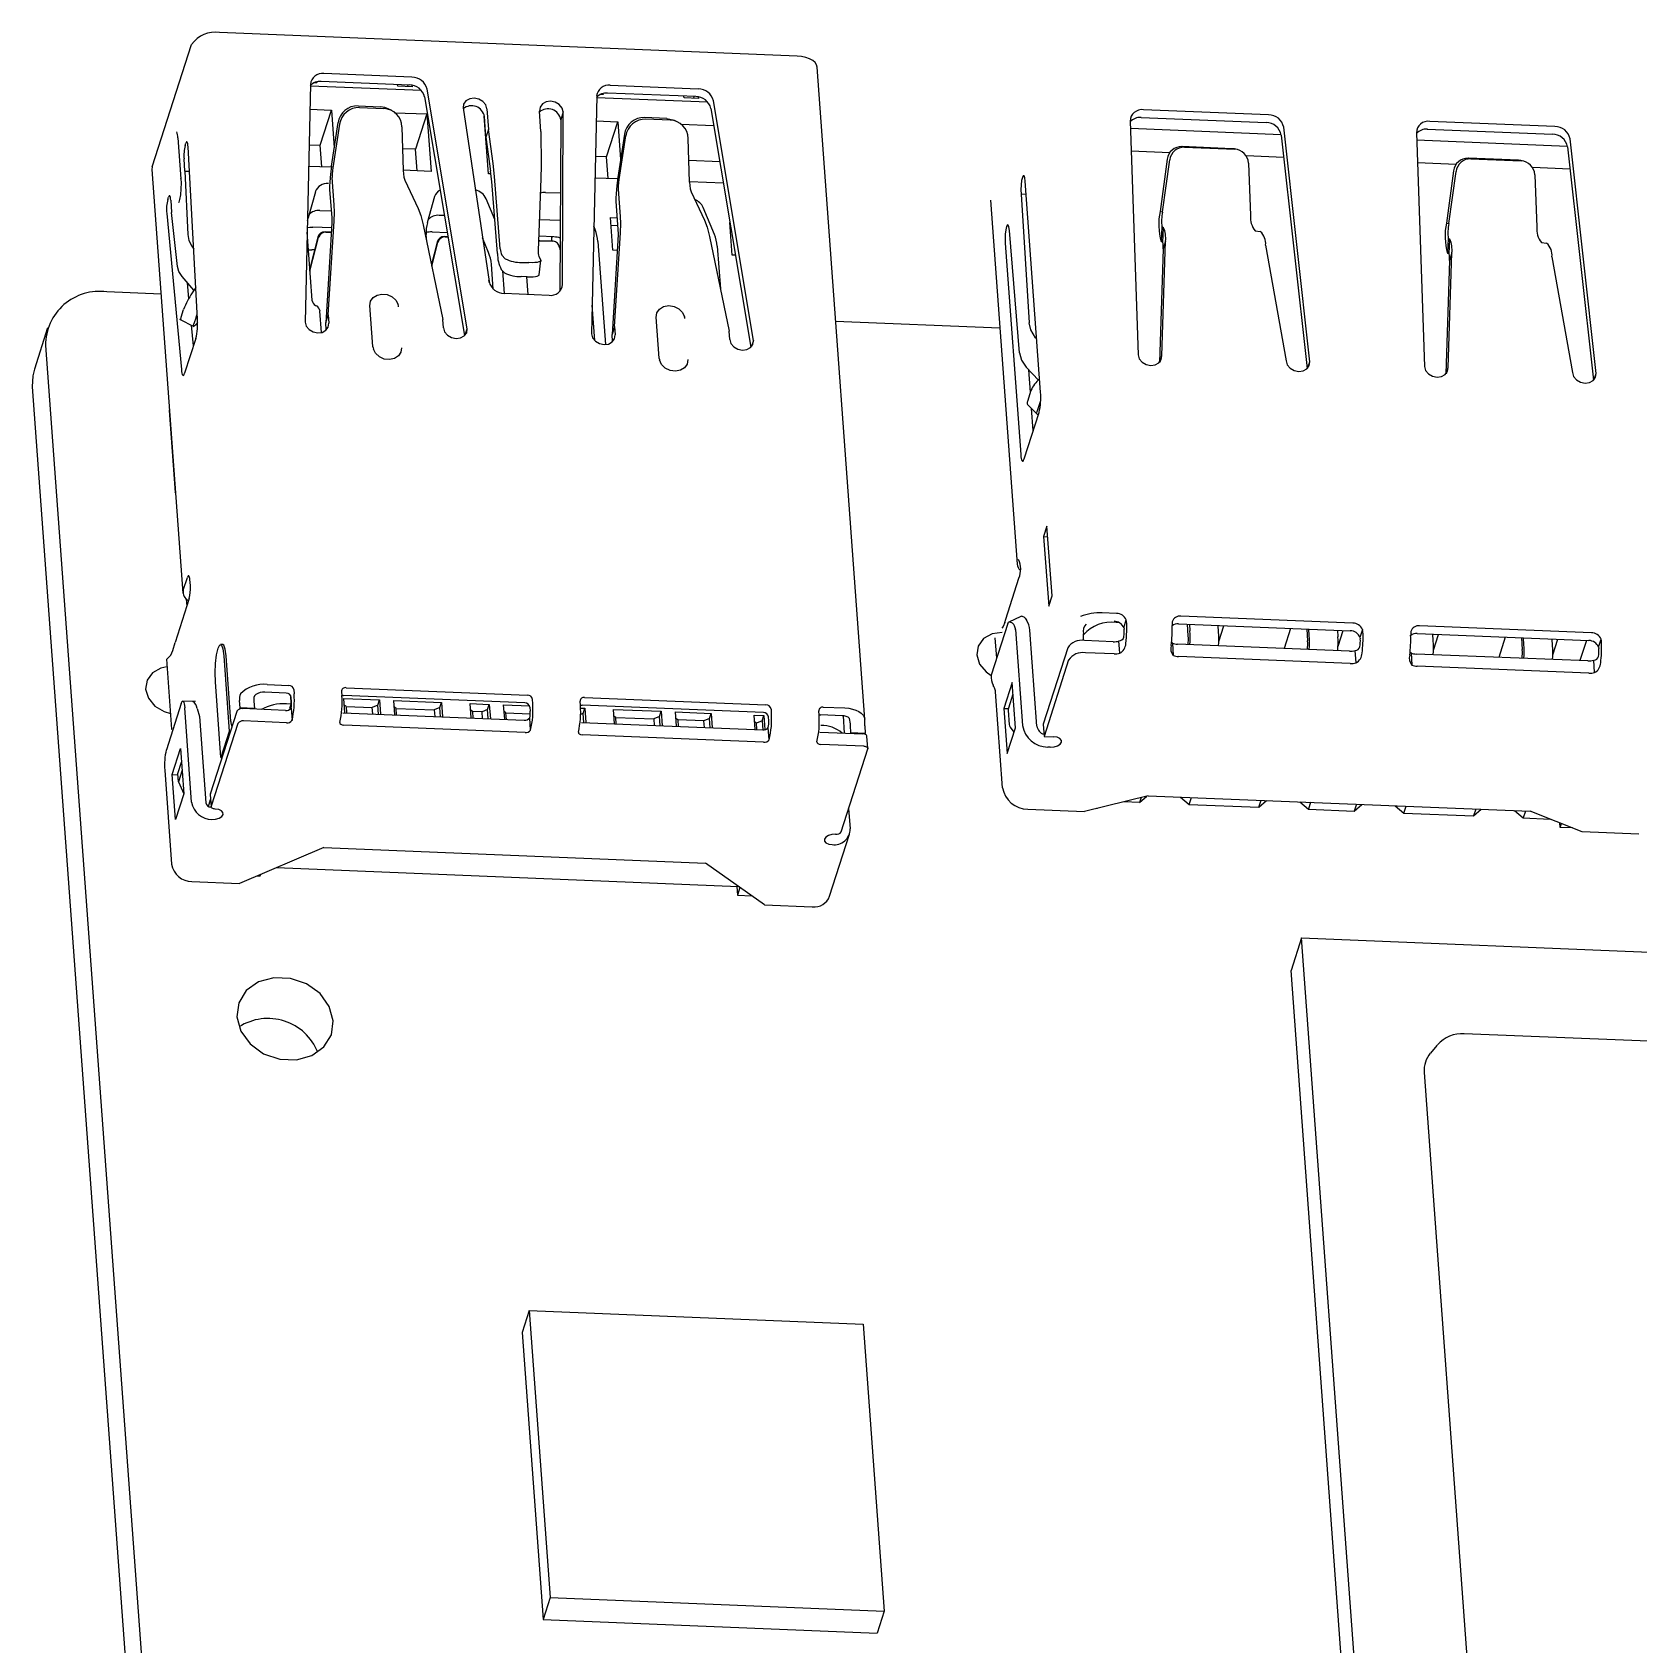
# Model space of a CAD drawing. Header units: millimetres. Extents: x 2 to 1109, y 2 to 430.
# Drawn here: x 417.65 to 450.75, y 75.47 to 108.7 of the extents above; entities that cross this region are included whole.
import ezdxf

# ---------------------------------------------------------------- set-up
doc = ezdxf.new("R2010")
doc.units = ezdxf.units.MM
doc.header["$LTSCALE"] = 0.5
doc.layers.add('几何体', color=7, linetype='Continuous')

msp = doc.modelspace()

# ---------------------------------------------------------------- linework, layer by layer
at = {"layer": '几何体'}
for p, q in [((433.407, 108.208), (421.51, 108.692)), ((420.123, 105.926), (420.932, 108.445)), ((423.505, 107.675), (423.511, 107.655)), ((425.421, 107.612), (423.605, 107.686)), ((425.472, 107.772), (423.656, 107.846)), ((434.802, 94.545), (433.82, 107.978)), ((423.379, 107.626), (423.269, 102.724)), ((425.668, 107.497), (423.378, 107.59)), ((423.511, 107.655), (423.458, 107.657)), ((425.183, 107.587), (425.172, 107.623)), ((425.478, 107.575), (425.183, 107.587)), ((425.39, 107.614), (425.379, 107.579)), ((425.468, 107.607), (425.478, 107.575)), ((425.732, 107.368), (426.558, 102.448)), ((426.612, 102.588), (425.783, 107.528)), ((429.279, 107.386), (429.169, 102.484)), ((431.568, 107.257), (429.278, 107.35)), ((429.411, 107.415), (429.357, 107.418)), ((429.405, 107.435), (429.411, 107.415)), ((431.321, 107.373), (429.504, 107.446)), ((429.556, 107.606), (431.372, 107.533)), ((431.083, 107.347), (431.072, 107.383)), ((431.378, 107.335), (431.083, 107.347)), ((431.279, 107.339), (431.29, 107.374)), ((431.368, 107.367), (431.378, 107.335)), ((423.368, 107.113), (423.814, 107.095)), ((423.581, 106.369), (423.814, 107.095)), ((423.814, 107.095), (423.871, 106.315)), ((424.364, 107.184), (424.823, 107.165)), ((424.394, 107.148), (424.896, 107.127)), ((425.057, 107.085), (424.984, 107.123)), ((425.116, 107.042), (425.78, 107.015)), ((425.78, 107.015), (425.547, 106.289)), ((425.78, 107.015), (425.867, 105.832)), ((426.525, 107.14), (427.062, 103.564)), ((427.016, 107.12), (427.047, 106.698)), ((428.129, 106.654), (428.098, 107.076)), ((428.59, 107.056), (428.538, 106.896)), ((428.574, 103.502), (428.59, 107.056)), ((431.632, 107.128), (432.457, 102.208)), ((432.512, 102.348), (431.683, 107.288)), ((443.122, 106.998), (440.546, 107.102)), ((423.815, 105.943), (423.949, 106.838)), ((423.979, 106.802), (423.845, 105.907)), ((425.266, 106.75), (425.291, 105.848)), ((426.96, 106.967), (426.964, 106.967)), ((427.047, 105.784), (426.96, 106.967)), ((426.996, 106.538), (426.965, 106.96)), ((427.047, 106.698), (426.996, 106.538)), ((427.145, 105.995), (427.047, 106.698)), ((428.538, 106.896), (428.522, 103.366)), ((429.267, 106.873), (429.713, 106.855)), ((429.48, 106.129), (429.713, 106.855)), ((429.713, 106.855), (429.77, 106.075)), ((430.722, 106.925), (430.264, 106.944)), ((430.795, 106.888), (430.294, 106.908)), ((430.965, 106.841), (430.871, 106.889)), ((431.014, 106.802), (431.691, 106.775)), ((440.269, 106.869), (440.435, 102.053)), ((443.382, 106.587), (440.275, 106.713)), ((440.495, 106.942), (443.07, 106.838)), ((443.974, 101.909), (443.435, 106.741)), ((446.394, 106.702), (448.97, 106.598)), ((449.021, 106.758), (446.446, 106.863)), ((420.649, 106.522), (420.711, 105.677)), ((420.798, 106.368), (420.812, 106.412)), ((421.054, 102.784), (420.86, 106.337)), ((423.351, 106.378), (423.581, 106.369)), ((423.613, 105.924), (423.581, 106.369)), ((426.996, 106.538), (427.094, 105.835)), ((428.129, 106.654), (428.133, 105.954)), ((429.849, 106.598), (429.714, 105.703)), ((429.744, 105.667), (429.879, 106.562)), ((431.19, 105.608), (431.166, 106.51)), ((442.373, 106.3), (441.339, 106.342)), ((441.392, 106.331), (442.426, 106.288)), ((443.383, 106.581), (443.921, 101.77)), ((446.169, 106.63), (446.334, 101.813)), ((449.282, 106.347), (446.174, 106.473)), ((449.283, 106.341), (449.82, 101.53)), ((449.874, 101.669), (449.334, 106.501)), ((420.795, 105.838), (420.776, 106.092)), ((425.547, 106.289), (425.278, 106.3)), ((425.58, 105.844), (425.547, 106.289)), ((427.039, 106.229), (427.014, 106.23)), ((429.48, 106.129), (429.251, 106.139)), ((429.513, 105.684), (429.48, 106.129)), ((431.178, 106.06), (431.815, 106.034)), ((440.29, 106.253), (441.089, 106.221)), ((441.033, 106.081), (440.888, 105.007)), ((440.94, 104.996), (441.086, 106.07)), ((442.424, 106.294), (442.373, 106.3)), ((442.477, 106.282), (442.424, 106.294)), ((442.658, 106.157), (443.434, 106.125)), ((442.707, 106.004), (442.753, 104.922)), ((446.19, 106.013), (446.989, 105.981)), ((448.273, 106.06), (447.239, 106.102)), ((447.292, 106.091), (448.326, 106.049)), ((448.323, 106.054), (448.273, 106.06)), ((448.376, 106.042), (448.323, 106.054)), ((420.116, 105.87), (420.754, 97.143)), ((420.795, 105.838), (420.852, 104.531)), ((420.795, 105.838), (420.887, 105.835)), ((423.811, 105.916), (423.341, 105.935)), ((423.872, 105.141), (423.83, 105.709)), ((425.867, 105.832), (425.291, 105.856)), ((427.1, 105.782), (427.047, 105.784)), ((427.116, 105.626), (427.094, 105.835)), ((427.174, 105.724), (427.145, 105.995)), ((427.293, 104.237), (427.174, 105.724)), ((428.129, 105.685), (428.076, 104.205)), ((428.133, 105.954), (428.129, 105.685)), ((429.711, 105.676), (429.241, 105.695)), ((446.932, 105.842), (446.787, 104.767)), ((446.84, 104.756), (446.985, 105.83)), ((448.558, 105.917), (449.334, 105.885)), ((448.607, 105.764), (448.652, 104.682)), ((423.482, 105.412), (423.331, 104.874)), ((423.777, 105.449), (423.819, 104.88)), ((425.326, 105.648), (425.602, 105.07)), ((427.235, 104.139), (427.116, 105.626)), ((428.225, 105.399), (428.531, 105.387)), ((429.771, 104.901), (429.729, 105.469)), ((431.89, 105.587), (431.19, 105.616)), ((431.226, 105.409), (431.501, 104.83)), ((438.023, 105.364), (438.19, 102.708)), ((438.128, 105.359), (438.023, 105.364)), ((438.426, 101.28), (438.108, 105.63)), ((420.441, 105.256), (420.455, 105.3)), ((420.502, 105.238), (420.52, 104.985)), ((423.573, 105.026), (423.809, 105.017)), ((425.94, 105.312), (425.789, 104.775)), ((427.179, 104.839), (427, 105.269)), ((429.676, 105.209), (429.718, 104.64)), ((431.704, 104.534), (431.474, 105.087)), ((437.396, 105.237), (437.944, 97.735)), ((440.888, 105.007), (440.94, 104.996)), ((420.42, 104.967), (420.721, 101.748)), ((420.64, 103.872), (420.52, 104.985)), ((423.817, 104.668), (423.429, 104.684)), ((423.749, 102.873), (423.868, 104.805)), ((425.705, 104.731), (426.108, 102.777)), ((426.142, 104.922), (426.031, 104.926)), ((428.099, 104.842), (428.529, 104.825)), ((429.246, 104.634), (429.219, 104.7)), ((429.563, 104.882), (429.701, 104.876)), ((429.613, 104.206), (429.563, 104.882)), ((429.713, 104.713), (429.575, 104.719)), ((432.021, 104.782), (432.025, 104.782)), ((432.071, 104.106), (432.021, 104.782)), ((440.925, 104.687), (440.911, 104.387)), ((440.96, 104.672), (440.925, 104.687)), ((440.946, 104.372), (440.96, 104.672)), ((446.787, 104.767), (446.84, 104.756)), ((423.414, 103.178), (423.311, 104.583)), ((423.533, 104.475), (423.366, 103.834)), ((423.37, 103.776), (423.55, 104.468)), ((423.812, 104.583), (423.683, 104.588)), ((423.816, 104.645), (423.697, 102.713)), ((423.701, 104.581), (423.812, 104.577)), ((425.776, 104.389), (425.765, 104.533)), ((425.991, 104.375), (425.873, 103.921)), ((425.881, 103.879), (426.008, 104.368)), ((425.888, 104.584), (426.201, 104.571)), ((426.216, 104.485), (426.141, 104.489)), ((426.159, 104.481), (426.217, 104.479)), ((427.052, 104.161), (426.927, 104.461)), ((428.083, 104.407), (428.108, 104.409)), ((428.398, 104.482), (428.086, 104.495)), ((428.108, 104.409), (428.36, 104.398)), ((428.125, 104.401), (428.377, 104.391)), ((428.349, 104.484), (428.347, 104.399)), ((428.349, 104.465), (428.366, 104.483)), ((428.427, 104.38), (428.41, 104.387)), ((429.305, 104.39), (429.461, 102.263)), ((429.716, 104.406), (429.597, 102.473)), ((429.648, 102.633), (429.767, 104.566)), ((431.605, 104.491), (432.008, 102.537)), ((432.053, 104.618), (432.033, 104.619)), ((437.697, 104.35), (438.015, 99.999)), ((437.993, 102.096), (437.783, 104.617)), ((440.911, 104.387), (440.946, 104.372)), ((440.926, 102.033), (441.001, 104.394)), ((441.001, 104.394), (440.949, 104.234)), ((442.847, 104.608), (442.953, 104.591)), ((446.824, 104.447), (446.81, 104.147)), ((446.859, 104.432), (446.824, 104.447)), ((446.845, 104.133), (446.859, 104.432)), ((448.746, 104.369), (448.852, 104.351)), ((420.935, 104.289), (420.975, 104.231)), ((423.338, 104.219), (423.412, 104.219)), ((423.465, 104.217), (423.412, 104.219)), ((427.324, 104.106), (427.393, 104.033)), ((428.086, 104.075), (428.128, 104.003)), ((428.515, 104.266), (428.526, 104.196)), ((429.703, 104.202), (429.613, 104.206)), ((431.763, 104.29), (431.827, 103.413)), ((432.139, 104.103), (432.071, 104.106)), ((440.949, 104.234), (440.875, 101.897)), ((443.061, 104.311), (443.483, 101.929)), ((446.81, 104.147), (446.845, 104.133)), ((446.826, 101.793), (446.9, 104.155)), ((446.9, 104.155), (446.849, 103.994)), ((448.961, 104.071), (449.382, 101.689)), ((427.148, 103.408), (427.111, 103.917)), ((427.382, 103.74), (427.313, 103.813)), ((427.34, 103.785), (427.374, 103.315)), ((427.735, 103.958), (427.881, 103.952)), ((428.095, 103.701), (428.13, 103.993)), ((446.849, 103.994), (446.775, 101.657)), ((420.304, 103.303), (419.187, 103.349)), ((420.979, 103.382), (420.735, 103.666)), ((420.878, 103.216), (420.848, 103.534)), ((421.018, 103.441), (420.946, 103.332)), ((427.845, 103.66), (427.724, 103.665)), ((427.866, 103.295), (427.839, 103.66)), ((423.487, 103.07), (423.504, 103.06)), ((424.669, 102.225), (424.607, 103.069)), ((428.297, 103.278), (427.374, 103.315)), ((429.182, 103.078), (429.236, 102.347)), ((420.681, 102.788), (420.975, 102.637)), ((420.717, 102.826), (420.768, 102.987)), ((421.024, 102.83), (420.98, 102.691)), ((421.055, 102.718), (421.056, 102.719)), ((423.609, 102.511), (423.577, 102.952)), ((423.697, 102.713), (423.749, 102.873)), ((423.708, 102.565), (423.697, 102.713)), ((423.749, 102.873), (423.761, 102.704)), ((426.121, 102.608), (426.108, 102.777)), ((430.568, 101.985), (430.507, 102.83)), ((437.588, 102.601), (434.203, 102.738)), ((417.966, 102.61), (417.692, 101.756)), ((421.02, 102.391), (420.789, 101.674)), ((420.969, 102.234), (420.93, 102.661)), ((426.572, 102.463), (426.612, 102.588)), ((429.648, 102.633), (429.597, 102.473)), ((429.608, 102.325), (429.597, 102.473)), ((429.648, 102.633), (429.661, 102.464)), ((432.02, 102.368), (432.008, 102.537)), ((432.512, 102.348), (432.472, 102.223)), ((438.321, 102.402), (438.346, 102.372)), ((417.923, 102.245), (421.595, 52.002)), ((440.886, 101.908), (440.926, 102.033)), ((438.379, 101.528), (438.128, 101.8)), ((438.215, 101.28), (438.181, 101.743)), ((443.934, 101.784), (443.974, 101.909)), ((446.786, 101.668), (446.826, 101.793)), ((417.649, 101.391), (421.321, 51.148)), ((449.834, 101.544), (449.874, 101.669)), ((438.227, 101.316), (438.154, 101.09)), ((438.157, 101.03), (438.357, 100.826)), ((438.354, 100.885), (438.427, 101.112)), ((438.427, 101.112), (438.428, 101.115)), ((420.477, 100.928), (420.47, 100.903)), ((420.47, 100.903), (420.593, 99.213)), ((438.085, 99.906), (438.393, 100.866)), ((438.273, 100.491), (438.24, 100.946)), ((420.593, 99.213), (420.601, 99.238)), ((420.603, 99.213), (420.593, 99.213)), ((438.556, 98.522), (438.488, 98.308)), ((438.661, 97.085), (438.556, 98.522)), ((438.488, 98.308), (438.593, 96.872)), ((438.488, 98.308), (438.572, 98.305)), ((420.761, 97.2), (420.847, 97.467)), ((437.707, 96.605), (437.978, 97.448)), ((420.881, 97.028), (420.591, 96.126)), ((438.593, 96.872), (438.661, 97.085)), ((420.82, 97.024), (420.831, 96.874)), ((439.991, 96.723), (439.696, 96.735)), ((437.75, 96.515), (437.407, 95.448)), ((437.69, 96.538), (437.707, 96.605)), ((438.02, 96.662), (437.774, 96.545)), ((437.909, 96.389), (438.053, 94.412)), ((438.348, 94.4), (438.204, 96.377)), ((440.048, 96.531), (439.98, 96.534)), ((440.139, 96.428), (440.19, 96.588)), ((441.267, 96.509), (444.807, 96.365)), ((444.858, 96.525), (441.318, 96.669)), ((441.468, 96.259), (441.45, 96.501)), ((441.492, 96.499), (441.502, 96.365)), ((442.092, 96.341), (442.082, 96.475)), ((442.096, 96.147), (442.2, 96.471)), ((443.576, 96.415), (443.442, 95.998)), ((443.908, 96.401), (443.926, 96.159)), ((443.96, 96.266), (443.951, 96.4)), ((444.541, 96.376), (444.55, 96.242)), ((444.554, 96.047), (444.658, 96.371)), ((445.058, 96.39), (445.006, 96.23)), ((449.774, 96.325), (446.235, 96.469)), ((420.548, 95.956), (420.591, 96.126)), ((421.577, 96.08), (421.528, 96.082)), ((437.521, 95.802), (437.491, 96.219)), ((439.921, 96.141), (439.331, 96.165)), ((440.058, 95.902), (440.039, 96.156)), ((441.142, 96.111), (441.121, 96.121)), ((441.142, 96.111), (441.16, 95.857)), ((444.788, 95.943), (441.248, 96.087)), ((446.183, 96.309), (449.723, 96.165)), ((446.517, 96.162), (446.507, 96.296)), ((446.52, 95.967), (446.624, 96.291)), ((448.001, 96.235), (447.867, 95.818)), ((448.333, 96.221), (448.351, 95.979)), ((448.385, 96.086), (448.375, 96.22)), ((448.975, 96.062), (448.965, 96.196)), ((448.978, 95.867), (449.082, 96.191)), ((449.672, 96.167), (449.538, 95.75)), ((449.923, 96.03), (449.974, 96.19)), ((420.413, 95.775), (420.419, 95.78)), ((420.525, 94.338), (420.419, 95.78)), ((421.593, 95.849), (421.708, 94.287)), ((421.741, 94.496), (421.643, 95.847)), ((438.984, 96.017), (438.479, 94.443)), ((439.003, 95.764), (438.497, 94.189)), ((439.939, 95.888), (439.349, 95.912)), ((444.806, 95.69), (441.266, 95.834)), ((444.925, 95.704), (444.906, 95.958)), ((446.058, 95.911), (446.038, 95.921)), ((446.058, 95.911), (446.077, 95.657)), ((449.704, 95.743), (446.164, 95.887)), ((449.841, 95.504), (449.822, 95.758)), ((449.723, 95.49), (446.183, 95.634)), ((421.536, 93.753), (421.422, 95.316)), ((422.882, 95.081), (422.44, 95.099)), ((422.491, 95.259), (422.934, 95.241)), ((423.038, 95.153), (423.045, 95.068)), ((424.022, 95.113), (424.028, 95.028)), ((427.799, 94.881), (424.062, 95.033)), ((424.114, 95.193), (427.85, 95.041)), ((437.642, 93.132), (437.498, 95.108)), ((437.838, 95.299), (437.667, 94.765)), ((437.856, 95.059), (437.763, 94.77)), ((437.906, 94.369), (437.838, 95.299)), ((420.72, 94.87), (420.412, 93.91)), ((421.011, 94.906), (420.751, 94.916)), ((420.932, 92.834), (420.79, 94.777)), ((421.046, 94.766), (421.097, 94.596)), ((421.319, 93.004), (421.868, 94.711)), ((421.931, 94.776), (421.92, 94.928)), ((421.924, 94.754), (421.931, 94.776)), ((422.226, 94.764), (421.931, 94.776)), ((422.868, 94.725), (421.983, 94.761)), ((422.215, 94.916), (422.226, 94.764)), ((422.226, 94.764), (422.222, 94.751)), ((422.986, 94.856), (422.888, 94.86)), ((422.959, 94.769), (422.986, 94.856)), ((422.986, 94.856), (422.974, 95.031)), ((422.982, 94.77), (423.001, 94.517)), ((422.993, 94.908), (422.987, 94.993)), ((424.067, 94.972), (424.805, 94.942)), ((424.089, 94.675), (424.067, 94.972)), ((424.114, 94.808), (424.077, 94.834)), ((424.114, 94.808), (424.124, 94.674)), ((424.114, 94.808), (424.655, 94.786)), ((424.771, 94.835), (424.655, 94.786)), ((424.665, 94.652), (424.655, 94.786)), ((424.771, 94.835), (424.805, 94.942)), ((424.784, 94.647), (424.771, 94.835)), ((424.805, 94.942), (424.827, 94.645)), ((425.1, 94.93), (426.083, 94.89)), ((425.121, 94.633), (425.1, 94.93)), ((425.147, 94.766), (425.11, 94.792)), ((425.157, 94.632), (425.147, 94.766)), ((425.147, 94.766), (425.933, 94.734)), ((426.049, 94.783), (425.933, 94.734)), ((425.933, 94.734), (425.943, 94.6)), ((426.049, 94.783), (426.083, 94.89)), ((426.063, 94.595), (426.049, 94.783)), ((426.083, 94.89), (426.105, 94.593)), ((426.673, 94.866), (427.066, 94.85)), ((426.695, 94.569), (426.673, 94.866)), ((426.72, 94.702), (426.683, 94.728)), ((426.72, 94.702), (426.73, 94.568)), ((426.917, 94.694), (426.72, 94.702)), ((427.032, 94.743), (426.917, 94.694)), ((427.032, 94.743), (427.066, 94.85)), ((427.046, 94.555), (427.032, 94.743)), ((427.066, 94.85), (427.088, 94.553)), ((427.361, 94.838), (427.898, 94.816)), ((427.383, 94.541), (427.361, 94.838)), ((427.408, 94.674), (427.371, 94.7)), ((427.903, 94.793), (427.909, 94.708)), ((427.961, 94.868), (427.955, 94.953)), ((428.944, 94.828), (428.938, 94.913)), ((428.946, 94.773), (429.033, 94.77)), ((432.715, 94.681), (428.979, 94.833)), ((428.999, 94.663), (429.033, 94.77)), ((429.03, 94.993), (432.767, 94.842)), ((429.033, 94.77), (429.055, 94.473)), ((429.623, 94.746), (430.606, 94.706)), ((429.644, 94.449), (429.623, 94.746)), ((430.572, 94.599), (430.606, 94.706)), ((430.606, 94.706), (430.628, 94.409)), ((432.871, 94.753), (432.877, 94.669)), ((433.86, 94.629), (433.854, 94.713)), ((433.946, 94.794), (434.389, 94.776)), ((437.667, 94.765), (437.735, 93.836)), ((437.667, 94.765), (437.761, 94.761)), ((437.758, 94.732), (437.78, 94.431)), ((421.097, 94.596), (421.227, 92.822)), ((421.886, 94.458), (421.337, 92.751)), ((422.886, 94.471), (422.002, 94.507)), ((424.048, 94.677), (427.784, 94.525)), ((427.803, 94.272), (424.066, 94.423)), ((426.926, 94.56), (426.917, 94.694)), ((427.418, 94.54), (427.408, 94.674)), ((427.408, 94.674), (427.91, 94.653)), ((427.917, 94.317), (427.898, 94.57)), ((428.999, 94.663), (428.947, 94.641)), ((428.964, 94.477), (432.701, 94.325)), ((429.012, 94.475), (428.999, 94.663)), ((429.67, 94.582), (429.633, 94.608)), ((429.68, 94.448), (429.67, 94.582)), ((429.67, 94.582), (430.456, 94.55)), ((430.572, 94.599), (430.456, 94.55)), ((430.456, 94.55), (430.466, 94.416)), ((430.586, 94.411), (430.572, 94.599)), ((430.901, 94.694), (431.639, 94.664)), ((430.923, 94.397), (430.901, 94.694)), ((430.948, 94.53), (430.911, 94.556)), ((430.948, 94.53), (430.958, 94.396)), ((431.489, 94.508), (430.948, 94.53)), ((431.604, 94.557), (431.489, 94.508)), ((431.499, 94.374), (431.489, 94.508)), ((431.604, 94.557), (431.639, 94.664)), ((431.618, 94.369), (431.604, 94.557)), ((431.639, 94.664), (431.66, 94.367)), ((432.523, 94.628), (432.72, 94.62)), ((432.545, 94.331), (432.523, 94.628)), ((432.57, 94.464), (432.534, 94.49)), ((432.686, 94.513), (432.57, 94.464)), ((432.58, 94.33), (432.57, 94.464)), ((432.686, 94.513), (432.72, 94.62)), ((432.686, 94.513), (432.7, 94.325)), ((432.72, 94.62), (432.741, 94.328)), ((432.833, 94.117), (432.815, 94.371)), ((432.826, 94.509), (432.82, 94.593)), ((434.337, 94.615), (433.895, 94.633)), ((434.387, 94.256), (434.361, 94.614)), ((434.517, 94.264), (434.506, 94.416)), ((434.801, 94.404), (434.812, 94.252)), ((437.735, 93.836), (437.906, 94.369)), ((437.8, 94.379), (437.877, 94.277)), ((438.479, 94.443), (438.497, 94.189)), ((420.518, 94.335), (420.525, 94.338)), ((421.708, 94.287), (421.536, 93.753)), ((421.708, 94.287), (421.731, 94.286)), ((432.719, 94.072), (428.983, 94.224)), ((433.88, 94.277), (434.765, 94.241)), ((434.513, 94.251), (434.517, 94.264)), ((434.812, 94.252), (434.517, 94.264)), ((434.812, 94.252), (434.806, 94.234)), ((434.866, 93.942), (434.848, 94.195)), ((438.497, 94.189), (438.694, 94.181)), ((420.533, 93.405), (420.704, 93.939)), ((420.704, 93.939), (420.772, 93.009)), ((421.536, 93.753), (421.559, 93.752)), ((434.784, 93.988), (433.899, 94.024)), ((434.317, 92.223), (434.865, 93.93)), ((438.625, 93.968), (438.576, 93.97)), ((420.379, 93.496), (420.521, 91.553)), ((420.601, 92.476), (420.533, 93.405)), ((420.533, 93.405), (420.651, 93.4)), ((420.649, 93.425), (420.724, 93.661)), ((420.661, 93.256), (420.649, 93.425)), ((420.737, 93.492), (420.661, 93.256)), ((420.661, 93.256), (420.77, 93.003)), ((420.772, 93.009), (420.601, 92.476)), ((421.28, 92.748), (421.325, 92.889)), ((421.318, 92.993), (421.336, 92.739)), ((421.337, 92.733), (421.332, 92.733)), ((440.644, 92.967), (439.332, 92.642)), ((439.598, 92.708), (439.596, 92.702)), ((440.464, 92.829), (440.141, 92.842)), ((440.464, 92.829), (440.612, 92.959)), ((440.496, 92.93), (440.464, 92.829)), ((440.644, 92.967), (448.51, 92.647)), ((441.306, 92.94), (441.486, 92.788)), ((441.486, 92.788), (441.532, 92.931)), ((441.486, 92.788), (442.922, 92.729)), ((442.922, 92.729), (442.968, 92.873)), ((442.922, 92.729), (443.081, 92.868)), ((443.764, 92.84), (443.944, 92.688)), ((443.99, 92.831), (443.944, 92.688)), ((444.934, 92.793), (444.888, 92.649)), ((444.888, 92.649), (445.047, 92.788)), ((445.731, 92.76), (445.911, 92.608)), ((445.911, 92.608), (445.957, 92.751)), ((434.47, 92.702), (434.501, 92.282)), ((438.165, 92.689), (439.332, 92.642)), ((439.596, 92.702), (439.578, 92.703)), ((443.944, 92.688), (444.888, 92.649)), ((445.911, 92.608), (447.346, 92.549)), ((447.392, 92.693), (447.346, 92.549)), ((447.346, 92.549), (447.505, 92.688)), ((448.189, 92.66), (448.369, 92.508)), ((448.415, 92.651), (448.369, 92.508)), ((448.369, 92.508), (448.922, 92.485)), ((449.583, 92.225), (448.51, 92.647)), ((449.134, 92.314), (449.127, 92.405)), ((449.134, 92.314), (449.159, 92.392)), ((434.077, 90.895), (434.489, 92.176)), ((449.382, 92.304), (449.134, 92.314)), ((450.75, 92.178), (449.583, 92.225)), ((423.654, 91.9), (421.922, 91.159)), ((423.654, 91.9), (431.52, 91.58)), ((422.683, 91.485), (432.202, 91.098)), ((432.738, 90.719), (431.52, 91.58)), ((420.939, 91.199), (421.922, 91.159)), ((422.291, 91.317), (422.347, 91.315)), ((422.347, 91.315), (422.356, 91.345)), ((432.166, 91.099), (432.179, 90.915)), ((432.231, 91.077), (432.179, 90.915)), ((432.179, 90.915), (432.478, 90.903)), ((432.738, 90.719), (433.721, 90.679)), ((443.802, 90.037), (443.586, 89.365)), ((445.222, 70.606), (443.802, 90.037)), ((443.802, 90.037), (466.418, 89.117)), ((445.006, 69.934), (443.586, 89.365)), ((463.537, 87.396), (447.156, 88.062)), ((446.588, 87.823), (446.456, 87.663)), ((446.588, 87.823), (446.598, 87.835)), ((446.328, 87.264), (447.357, 73.19)), ((427.887, 82.356), (427.741, 81.903)), ((427.887, 82.356), (428.319, 76.442)), ((427.887, 82.356), (434.77, 82.076)), ((434.77, 82.076), (435.202, 76.163)), ((427.741, 81.903), (428.173, 75.989)), ((428.319, 76.442), (428.173, 75.989)), ((428.319, 76.442), (435.202, 76.163)), ((435.202, 76.163), (435.056, 75.709)), ((428.173, 75.989), (435.056, 75.709))]:
    msp.add_line(p, q, dxfattribs=at)
at = {"layer": '几何体', "flags": 128}
for points in [[(433.82, 107.978), (433.809, 108.025), (433.778, 108.073), (433.73, 108.116), (433.666, 108.152), (433.589, 108.18), (433.501, 108.199), (433.407, 108.208)], [(427.016, 107.12), (426.992, 107.202), (426.934, 107.272), (426.85, 107.321), (426.755, 107.341), (426.662, 107.329), (426.586, 107.287), (426.538, 107.22), (426.525, 107.14)], [(424.984, 107.122), (424.912, 107.151), (424.823, 107.165)], [(428.59, 107.056), (428.565, 107.138), (428.507, 107.208), (428.424, 107.257), (428.328, 107.277), (428.236, 107.265), (428.159, 107.223), (428.111, 107.156), (428.098, 107.076)], [(430.722, 106.925), (430.873, 106.888), (430.882, 106.881)], [(420.86, 106.337), (420.857, 106.371), (420.853, 106.4), (420.848, 106.422), (420.842, 106.436), (420.835, 106.443), (420.827, 106.441), (420.82, 106.43), (420.812, 106.412)], [(420.123, 105.926), (420.116, 105.874), (420.116, 105.87)], [(420.711, 105.677), (420.714, 105.594), (420.712, 105.473), (420.701, 105.352), (420.685, 105.253), (420.67, 105.201), (420.663, 105.185), (420.664, 105.186)], [(420.711, 105.677), (420.711, 105.678), (420.711, 105.683)], [(423.815, 105.943), (423.793, 105.773), (423.779, 105.616)], [(423.83, 105.776), (423.829, 105.734), (423.83, 105.709)], [(423.845, 105.907), (423.837, 105.85), (423.83, 105.776)], [(425.291, 105.848), (425.295, 105.78), (425.305, 105.716)], [(425.305, 105.716), (425.316, 105.674), (425.326, 105.648)], [(429.714, 105.703), (429.692, 105.533), (429.678, 105.376)], [(429.73, 105.536), (429.735, 105.599), (429.744, 105.667)], [(438.108, 105.63), (438.099, 105.701), (438.085, 105.741), (438.067, 105.743), (438.05, 105.708), (438.035, 105.641), (438.024, 105.552), (438.02, 105.455), (438.023, 105.364)], [(423.779, 105.616), (423.775, 105.521), (423.777, 105.449)], [(429.678, 105.376), (429.675, 105.281), (429.676, 105.209)], [(429.729, 105.469), (429.728, 105.503), (429.73, 105.536)], [(431.19, 105.608), (431.195, 105.54), (431.205, 105.476)], [(431.205, 105.476), (431.216, 105.434), (431.226, 105.409)], [(420.502, 105.238), (420.499, 105.269), (420.495, 105.295), (420.489, 105.314), (420.483, 105.326), (420.476, 105.331), (420.469, 105.328), (420.462, 105.318), (420.455, 105.3)], [(423.868, 104.805), (423.874, 104.995), (423.872, 105.141)], [(425.602, 105.07), (425.658, 104.923), (425.705, 104.731)], [(423.313, 104.673), (423.367, 104.682), (423.429, 104.684)], [(423.819, 104.88), (423.821, 104.778), (423.816, 104.645)], [(429.767, 104.566), (429.774, 104.755), (429.771, 104.901)], [(431.501, 104.83), (431.558, 104.683), (431.605, 104.491)], [(437.783, 104.617), (437.773, 104.687), (437.759, 104.727), (437.742, 104.729), (437.724, 104.694), (437.709, 104.627), (437.698, 104.538), (437.694, 104.441), (437.697, 104.35)], [(420.852, 104.531), (420.876, 104.406), (420.935, 104.289)], [(428.083, 104.397), (428.1, 104.4), (428.125, 104.401)], [(429.718, 104.64), (429.72, 104.538), (429.716, 104.406)], [(420.735, 103.666), (420.67, 103.766), (420.64, 103.872)], [(427.845, 103.66), (427.914, 103.659), (427.972, 103.661), (428.019, 103.666), (428.054, 103.674), (428.091, 103.692), (428.093, 103.711)], [(428.128, 104.003), (428.126, 103.984), (428.089, 103.966), (428.054, 103.958), (428.007, 103.953), (427.949, 103.951), (427.881, 103.952)], [(424.606, 103.064), (424.62, 103.155), (424.671, 103.231), (424.753, 103.284), (424.855, 103.305), (424.964, 103.292), (425.064, 103.247), (425.142, 103.176), (425.188, 103.087)], [(430.506, 102.824), (430.52, 102.916), (430.573, 102.994), (430.658, 103.046), (430.763, 103.066), (430.873, 103.05), (430.974, 103), (431.05, 102.925), (431.091, 102.833)], [(420.714, 102.776), (420.708, 102.781), (420.717, 102.826)], [(421.055, 102.718), (421.019, 102.671), (420.988, 102.641), (420.971, 102.643), (420.972, 102.661), (420.98, 102.691)], [(421.024, 102.83), (421.04, 102.872), (421.048, 102.891)], [(423.269, 102.724), (423.294, 102.642), (423.352, 102.572), (423.435, 102.523), (423.531, 102.503), (423.623, 102.515), (423.7, 102.558), (423.748, 102.624), (423.761, 102.704)], [(438.321, 102.402), (438.221, 102.567), (438.19, 102.708)], [(426.121, 102.608), (426.145, 102.527), (426.204, 102.456), (426.287, 102.407), (426.382, 102.387), (426.475, 102.399), (426.551, 102.442), (426.6, 102.508), (426.612, 102.588)], [(429.169, 102.484), (429.194, 102.403), (429.252, 102.332), (429.335, 102.283), (429.43, 102.263), (429.523, 102.275), (429.599, 102.318), (429.648, 102.384), (429.661, 102.464)], [(432.02, 102.368), (432.045, 102.287), (432.103, 102.216), (432.186, 102.167), (432.282, 102.147), (432.375, 102.159), (432.451, 102.202), (432.499, 102.268), (432.512, 102.348)], [(424.668, 102.219), (424.669, 102.224), (424.669, 102.225)], [(425.258, 102.195), (425.245, 102.104), (425.194, 102.028), (425.111, 101.975), (425.009, 101.954), (424.901, 101.966), (424.801, 102.012), (424.722, 102.083), (424.677, 102.172)], [(437.993, 102.096), (438.034, 101.942), (438.128, 101.8)], [(440.435, 102.053), (440.459, 101.972), (440.517, 101.901), (440.601, 101.852), (440.696, 101.832), (440.789, 101.844), (440.865, 101.887), (440.913, 101.953), (440.926, 102.033)], [(417.692, 101.756), (417.658, 101.616), (417.649, 101.391)], [(420.721, 101.748), (420.726, 101.707), (420.733, 101.673), (420.741, 101.648), (420.75, 101.633), (420.759, 101.628), (420.769, 101.633), (420.779, 101.649), (420.789, 101.674)], [(430.568, 101.979), (430.568, 101.984), (430.568, 101.985)], [(431.158, 101.955), (431.144, 101.863), (431.091, 101.785), (431.006, 101.733), (430.901, 101.713), (430.79, 101.729), (430.69, 101.779), (430.614, 101.854), (430.573, 101.946)], [(443.483, 101.929), (443.507, 101.848), (443.566, 101.777), (443.649, 101.728), (443.744, 101.708), (443.837, 101.72), (443.913, 101.763), (443.961, 101.829), (443.974, 101.909)], [(446.334, 101.813), (446.359, 101.732), (446.417, 101.661), (446.5, 101.612), (446.595, 101.592), (446.688, 101.604), (446.765, 101.647), (446.813, 101.713), (446.826, 101.793)], [(449.382, 101.689), (449.407, 101.608), (449.465, 101.537), (449.548, 101.488), (449.643, 101.468), (449.736, 101.48), (449.813, 101.523), (449.861, 101.589), (449.874, 101.669)], [(438.377, 100.816), (438.361, 100.822), (438.35, 100.836), (438.348, 100.857), (438.354, 100.885)], [(438.015, 99.999), (438.019, 99.953), (438.026, 99.914), (438.034, 99.885), (438.043, 99.867), (438.053, 99.859), (438.064, 99.864), (438.074, 99.879), (438.085, 99.906)], [(420.898, 97.408), (420.895, 97.44), (420.89, 97.466), (420.884, 97.485), (420.877, 97.497), (420.87, 97.501), (420.862, 97.497), (420.854, 97.486), (420.847, 97.467)], [(437.69, 96.538), (437.654, 96.457), (437.625, 96.42)], [(437.75, 96.515), (437.757, 96.53), (437.766, 96.541), (437.778, 96.547), (437.791, 96.549), (437.807, 96.546), (437.823, 96.539), (437.841, 96.527), (437.859, 96.512)], [(437.888, 96.469), (437.873, 96.495), (437.859, 96.512)], [(438.105, 96.628), (438.087, 96.644), (438.069, 96.655), (438.053, 96.663), (438.037, 96.665), (438.024, 96.663), (438.02, 96.662)], [(438.105, 96.628), (438.124, 96.607), (438.137, 96.586)], [(440.139, 96.428), (440.145, 96.411), (440.147, 96.398)], [(440.201, 96.513), (440.197, 96.556), (440.19, 96.588)], [(441.137, 96.55), (441.135, 96.509), (441.135, 96.475)], [(445.068, 96.315), (445.064, 96.358), (445.058, 96.39)], [(421.422, 95.316), (421.417, 95.498), (421.425, 95.693), (421.446, 95.871), (421.477, 96.005), (421.512, 96.075), (421.547, 96.07), (421.575, 95.991), (421.593, 95.849)], [(421.643, 95.847), (421.624, 95.989), (421.596, 96.068), (421.577, 96.08)], [(437.633, 96.33), (437.427, 96.302), (437.252, 96.204), (437.141, 96.051), (437.111, 95.867), (437.168, 95.679), (437.302, 95.517), (437.406, 95.445)], [(445.006, 96.23), (445.012, 96.213), (445.014, 96.2)], [(446.053, 96.35), (446.051, 96.309), (446.051, 96.275)], [(449.923, 96.03), (449.929, 96.013), (449.93, 96)], [(449.984, 96.115), (449.98, 96.158), (449.974, 96.19)], [(420.419, 95.78), (420.503, 95.864), (420.548, 95.956)], [(420.424, 95.623), (420.301, 95.598), (420.125, 95.5), (420.014, 95.347), (419.985, 95.163), (420.041, 94.976), (420.175, 94.813), (420.367, 94.7), (420.494, 94.664)], [(424.028, 95.029), (424.043, 95.032), (424.062, 95.033)], [(437.477, 95.188), (437.463, 95.218), (437.45, 95.241)], [(420.72, 94.87), (420.731, 94.896), (420.741, 94.912), (420.752, 94.916), (420.762, 94.909), (420.771, 94.891), (420.779, 94.862), (420.785, 94.823), (420.79, 94.777)], [(428.944, 94.829), (428.96, 94.833), (428.979, 94.833)], [(434.389, 94.776), (434.471, 94.768), (434.549, 94.753), (434.619, 94.731), (434.681, 94.703), (434.731, 94.669), (434.768, 94.63), (434.792, 94.587), (434.802, 94.543)], [(423.984, 94.477), (423.987, 94.457), (424.004, 94.44), (424.032, 94.429), (424.066, 94.423)], [(433.86, 94.629), (433.876, 94.633), (433.895, 94.633)], [(428.901, 94.277), (428.904, 94.257), (428.92, 94.24), (428.948, 94.229), (428.983, 94.224)], [(433.817, 94.077), (433.82, 94.057), (433.837, 94.04), (433.864, 94.029), (433.899, 94.024)], [(434.848, 94.195), (434.846, 94.204), (434.84, 94.214), (434.83, 94.223), (434.817, 94.23), (434.802, 94.236), (434.784, 94.239), (434.765, 94.241)], [(438.625, 93.968), (438.703, 93.973), (438.774, 93.994), (438.828, 94.027), (438.856, 94.067), (438.854, 94.108), (438.823, 94.145), (438.766, 94.17), (438.694, 94.181)], [(434.784, 93.988), (434.803, 93.986), (434.82, 93.982), (434.836, 93.976), (434.848, 93.969), (434.858, 93.961), (434.864, 93.951), (434.867, 93.941), (434.865, 93.93)], [(421.319, 93.004), (421.318, 92.994), (421.318, 92.993)], [(421.419, 92.693), (421.4, 92.695), (421.382, 92.699), (421.367, 92.704), (421.354, 92.712), (421.345, 92.72), (421.338, 92.73), (421.336, 92.74), (421.337, 92.751)], [(421.35, 92.48), (421.428, 92.485), (421.499, 92.505), (421.553, 92.538), (421.581, 92.579), (421.579, 92.62), (421.548, 92.656), (421.491, 92.682), (421.419, 92.693)], [(434.201, 92.174), (434.123, 92.168), (434.052, 92.148), (433.998, 92.115), (433.97, 92.075), (433.972, 92.033), (434.003, 91.997), (434.06, 91.971), (434.133, 91.96)], [(423.852, 88.33), (423.77, 88.624), (423.579, 88.888), (423.301, 89.089), (422.97, 89.203), (422.625, 89.217), (422.308, 89.129), (422.058, 88.95), (421.904, 88.7), (421.865, 88.41), (421.947, 88.116), (422.138, 87.853), (422.416, 87.651), (422.747, 87.537), (423.092, 87.523), (423.409, 87.611), (423.659, 87.791), (423.813, 88.04), (423.852, 88.33)]]:
    msp.add_lwpolyline(points, dxfattribs=at)
at = {"layer": '几何体'}
for centre, radius, start, end in [((421.416, 108.113), 0.587, 80.788, 145.5035), ((423.624, 107.603), 0.246, 82.4475, 174.6692), ((423.584, 107.406), 0.281, 85.8778, 137.0596), ((425.471, 107.451), 0.322, 13.8545, 89.7556), ((425.42, 107.291), 0.322, 13.8545, 89.7556), ((429.484, 107.166), 0.281, 85.8778, 137.0596), ((429.523, 107.363), 0.246, 82.4475, 174.6692), ((431.319, 107.051), 0.322, 13.8545, 89.7556), ((431.371, 107.211), 0.322, 13.8545, 89.7556), ((424.349, 106.779), 0.404, 87.9079, 171.6588), ((424.38, 106.743), 0.405, 88.0207, 171.546), ((424.88, 106.742), 0.386, 1.247, 87.7073), ((426.702, 106.918), 0.267, 9.0887, 130.6471), ((428.275, 106.854), 0.267, 9.0627, 131.1121), ((440.513, 106.861), 0.244, 82.1678, 177.9913), ((443.122, 106.679), 0.319, 11.1372, 90.038), ((430.25, 106.538), 0.405, 88.0272, 171.5395), ((430.279, 106.503), 0.405, 87.9794, 171.5873), ((430.78, 106.502), 0.386, 1.1726, 87.7818), ((440.474, 106.662), 0.281, 85.832, 136.6982), ((443.071, 106.519), 0.319, 11.1372, 90.038), ((446.412, 106.621), 0.244, 82.1678, 177.9913), ((446.374, 106.422), 0.281, 85.832, 136.6982), ((449.022, 106.439), 0.319, 11.1372, 90.038), ((420.283, 106.522), 0.366, 359.966, 20.5019), ((421.645, 106.161), 0.872, 166.3257, 184.5753), ((441.33, 106.043), 0.299, 88.1258, 172.6737), ((441.382, 106.032), 0.299, 88.1258, 172.6737), ((448.97, 106.279), 0.319, 11.1372, 90.038), ((442.412, 105.994), 0.295, 1.9583, 87.3334), ((447.229, 105.803), 0.299, 88.1258, 172.6737), ((447.282, 105.792), 0.299, 88.1258, 172.6737), ((448.312, 105.754), 0.295, 1.9583, 87.3334), ((423.723, 105.327), 0.256, 83.7237, 160.5288), ((426.154, 105.248), 0.224, 116.5736, 163.4022), ((426.701, 105.13), 0.33, 25.0033, 76.4327), ((428.21, 105.08), 0.319, 87.3583, 106.682), ((421.292, 105.049), 0.876, 166.3576, 185.3661), ((423.552, 104.747), 0.28, 85.718, 136.1563), ((431.184, 104.956), 0.318, 24.3211, 68.6027), ((442.147, 104.743), 1.287, 168.1722, 196.0799), ((423.994, 104.689), 0.689, 164.3592, 169.9779), ((426.466, 104.586), 0.702, 164.4489, 184.3087), ((426.01, 104.647), 0.28, 85.718, 136.1563), ((441.837, 104.794), 0.919, 167.3646, 186.7381), ((440.437, 104.453), 0.567, 354.1215, 22.7552), ((443.168, 104.875), 0.418, 173.6032, 219.7154), ((448.046, 104.504), 1.287, 168.1722, 196.0799), ((447.737, 104.555), 0.919, 167.3646, 186.7381), ((449.067, 104.635), 0.418, 173.6032, 219.7154), ((423.678, 104.438), 0.15, 88.0941, 165.7192), ((423.696, 104.431), 0.15, 88.0941, 165.7192), ((425.868, 104.156), 0.429, 87.4064, 104.0936), ((426.136, 104.338), 0.15, 88.0941, 165.7192), ((426.154, 104.331), 0.15, 88.0941, 165.7192), ((428.354, 104.254), 0.145, 67.2928, 87.6896), ((428.371, 104.245), 0.146, 8.2775, 87.5072), ((428.378, 104.005), 0.478, 71.8088, 87.5694), ((428.522, 104.329), 0.785, 4.3995, 22.8328), ((430.981, 104.229), 0.785, 4.3995, 22.8328), ((440.504, 104.292), 0.449, 352.6891, 10.3681), ((442.744, 104.349), 0.32, 353.1518, 49.271), ((446.336, 104.213), 0.567, 354.1215, 22.7552), ((448.644, 104.109), 0.32, 353.1518, 49.271), ((426.328, 103.856), 0.785, 4.3995, 22.8328), ((427.909, 104.129), 0.674, 179.1107, 207.8932), ((427.569, 104.234), 0.276, 179.4506, 207.5532), ((427.706, 104.64), 0.683, 242.7889, 272.5118), ((428.422, 104.167), 0.348, 173.766, 195.2417), ((446.52, 104.055), 0.334, 349.6106, 13.4466), ((427.7, 104.373), 0.709, 243.332, 271.9687), ((419.032, 102.251), 1.109, 81.982, 180.2837), ((426.236, 103.423), 0.839, 8.1799, 11.4233), ((427.375, 103.636), 0.321, 193.005, 269.8422), ((428.329, 103.521), 0.245, 262.3586, 355.7105), ((422.336, 102.397), 1.675, 146.0673, 159.3806), ((423.554, 103.194), 0.142, 186.7105, 241.626), ((423.437, 102.935), 0.142, 6.7105, 61.626), ((424.968, 103.023), 0.229, 4.2665, 16.3145), ((419.762, 102.698), 1.295, 346.2616, 3.803), ((430.87, 102.783), 0.226, 4.2215, 12.7764), ((424.897, 102.236), 0.229, 184.2665, 196.3145), ((430.794, 101.996), 0.226, 184.2215, 192.7764), ((438.825, 101.053), 0.654, 129.8351, 156.2309), ((438.205, 101.062), 0.0578, 151.9003, 214.0898), ((437.122, 101.175), 1.308, 346.3257, 4.5753), ((438.145, 97.756), 0.202, 185.8524, 224.989), ((437.521, 97.637), 0.494, 337.5923, 23.7198), ((420.126, 97.287), 0.782, 359.4553, 8.9045), ((420.943, 97.16), 0.186, 167.7146, 246.4631), ((419.99, 97.251), 0.919, 345.9523, 1.7823), ((439.647, 95.681), 1.055, 87.3239, 112.1638), ((439.987, 96.501), 0.222, 23.1719, 88.9147), ((437.672, 96.37), 0.237, 4.4466, 24.5636), ((437.718, 96.337), 0.488, 4.658, 30.7508), ((439.536, 96.348), 0.233, 137.645, 191.8335), ((439.877, 95.784), 0.757, 82.1747, 138.6789), ((439.935, 96.341), 0.222, 23.1715, 88.913), ((439.116, 96.364), 1.031, 358.2547, 1.901), ((437.624, 96.427), 2.578, 358.2555, 1.9013), ((438.465, 96.389), 2.671, 353.0447, 1.8568), ((441.255, 96.314), 0.195, 86.4139, 127.9313), ((441.299, 96.501), 0.169, 83.4851, 163.1085), ((439.458, 96.233), 2.049, 355.6355, 3.7143), ((444.802, 96.143), 0.222, 23.1715, 88.913), ((444.854, 96.303), 0.222, 23.1719, 88.9147), ((446.215, 96.301), 0.169, 83.4851, 163.1085), ((439.274, 95.818), 0.352, 80.788, 145.5035), ((438.534, 96.25), 0.775, 353.7578, 3.7053), ((439.936, 96.506), 0.366, 267.6116, 286.3977), ((440.038, 96.261), 0.105, 270.7117, 345.0824), ((439.943, 96.112), 0.239, 298.5014, 357.7423), ((439.1, 96.361), 1.047, 353.0037, 358.4053), ((437.584, 96.422), 2.618, 353.0037, 358.4053), ((441.324, 96), 0.217, 162.6726, 221.1264), ((441.254, 96.364), 0.277, 246.1043, 268.7416), ((440.437, 96.192), 1.033, 353.6825, 3.7061), ((440.048, 96.209), 2.049, 355.6355, 3.7143), ((442.896, 96.092), 1.033, 353.6825, 3.7061), ((441.916, 96.133), 2.049, 355.6355, 3.7143), ((442.506, 96.109), 2.049, 355.6355, 3.7143), ((444.905, 96.063), 0.105, 270.7117, 345.0824), ((443.946, 96.165), 1.068, 353.0441, 1.8574), ((442.399, 96.229), 2.671, 353.0441, 1.8579), ((443.381, 96.189), 2.671, 353.0447, 1.8568), ((446.171, 96.115), 0.195, 86.4139, 127.9313), ((444.473, 96.029), 2.049, 355.6355, 3.7143), ((446.341, 95.953), 2.049, 355.6355, 3.7143), ((446.931, 95.929), 2.049, 355.6355, 3.7143), ((449.719, 95.943), 0.222, 23.1715, 88.913), ((449.77, 96.103), 0.222, 23.1719, 88.9147), ((447.315, 96.029), 2.671, 353.0441, 1.8579), ((439.293, 95.564), 0.352, 80.788, 145.5035), ((439.954, 96.253), 0.366, 267.6116, 286.3977), ((441.273, 96.111), 0.277, 246.1043, 268.7416), ((444.803, 96.309), 0.366, 267.6116, 286.3977), ((444.821, 96.055), 0.366, 267.6116, 286.3977), ((444.811, 95.915), 0.239, 298.5014, 357.7423), ((446.24, 95.8), 0.217, 162.6726, 221.1264), ((446.17, 96.164), 0.277, 246.1043, 268.7416), ((447.32, 95.912), 1.033, 353.6825, 3.7061), ((449.719, 96.109), 0.366, 267.6116, 286.3977), ((449.818, 95.867), 0.109, 272.2599, 343.5342), ((449.727, 95.715), 0.239, 298.5014, 357.7423), ((448.863, 95.966), 1.068, 353.0441, 1.8574), ((437.711, 95.404), 0.307, 171.7643, 211.9045), ((446.189, 95.911), 0.277, 246.1043, 268.7416), ((449.738, 95.855), 0.366, 267.6116, 286.3977), ((422.169, 94.961), 0.251, 155.2542, 187.4513), ((422.418, 94.591), 0.673, 83.6999, 135.1128), ((422.367, 94.948), 0.155, 137.5028, 191.9747), ((422.42, 94.78), 0.32, 86.3532, 121.4729), ((422.883, 94.976), 0.105, 9.249, 90.2433), ((422.934, 95.136), 0.105, 9.249, 90.2433), ((421.307, 94.93), 1.743, 346.297, 4.5547), ((424.103, 95.113), 0.0809, 81.982, 180.2837), ((427.851, 94.936), 0.105, 9.249, 90.2433), ((437.261, 95.09), 0.237, 4.4466, 24.5636), ((420.854, 94.746), 0.193, 6.1865, 57.1951), ((421.964, 94.645), 0.117, 80.788, 145.5035), ((422.832, 93.863), 0.998, 86.7975, 117.9523), ((422.885, 94.847), 0.123, 261.9045, 321.5926), ((422.559, 94.874), 0.435, 346.211, 4.493), ((422.289, 94.889), 1.745, 346.3543, 4.5958), ((427.799, 94.776), 0.105, 9.249, 90.2433), ((427.476, 94.674), 0.435, 346.211, 4.493), ((426.223, 94.73), 1.743, 346.2994, 4.557), ((427.205, 94.689), 1.745, 346.3543, 4.5958), ((429.019, 94.913), 0.0809, 81.982, 180.2837), ((432.767, 94.736), 0.105, 9.249, 90.2433), ((433.935, 94.713), 0.0809, 81.982, 180.2837), ((437.858, 94.739), 0.1, 162.1897, 184.1799), ((422.153, 94.506), 0.411, 181.4343, 197.8377), ((421.983, 94.392), 0.117, 80.788, 145.5035), ((422.904, 94.593), 0.123, 261.7719, 321.4359), ((427.802, 94.647), 0.123, 261.9045, 321.5926), ((432.718, 94.447), 0.123, 261.9045, 321.5926), ((432.716, 94.576), 0.105, 9.249, 90.2433), ((432.392, 94.474), 0.435, 346.211, 4.493), ((431.14, 94.53), 1.743, 346.2994, 4.557), ((432.121, 94.489), 1.745, 346.3543, 4.5958), ((433.923, 93.778), 0.635, 49.1896, 92.0171), ((434.347, 94.415), 0.201, 44.2899, 92.7426), ((434.016, 94.432), 0.49, 358.1228, 14.512), ((434.174, 94.478), 0.631, 353.2829, 5.8591), ((437.88, 94.439), 0.1, 184.1799, 216.8743), ((438.574, 94.497), 0.527, 189.249, 270.2433), ((438.55, 94.431), 0.204, 188.6631, 253.902), ((427.82, 94.394), 0.123, 261.7741, 321.4281), ((432.737, 94.194), 0.123, 261.7741, 321.4281), ((421.682, 93.6), 1.308, 166.3257, 184.5753), ((438.162, 93.217), 0.527, 189.249, 270.2433), ((421.348, 92.901), 0.422, 189.249, 270.2433), ((421.331, 92.839), 0.105, 189.249, 270.2433), ((434.178, 92.28), 0.323, 261.982, 0.2837), ((434.22, 92.289), 0.117, 260.788, 325.5035), ((420.937, 91.621), 0.422, 189.249, 270.2433), ((433.762, 91.013), 0.337, 262.976, 339.3986), ((422.504, 87.266), 1.11, 22.0087, 122.3707), ((447.105, 87.412), 0.652, 85.5561, 139.8734), ((446.884, 87.307), 0.557, 140.2451, 184.3583)]:
    msp.add_arc(centre, radius, start, end, dxfattribs=at)

doc.saveas('drawing.dxf')
